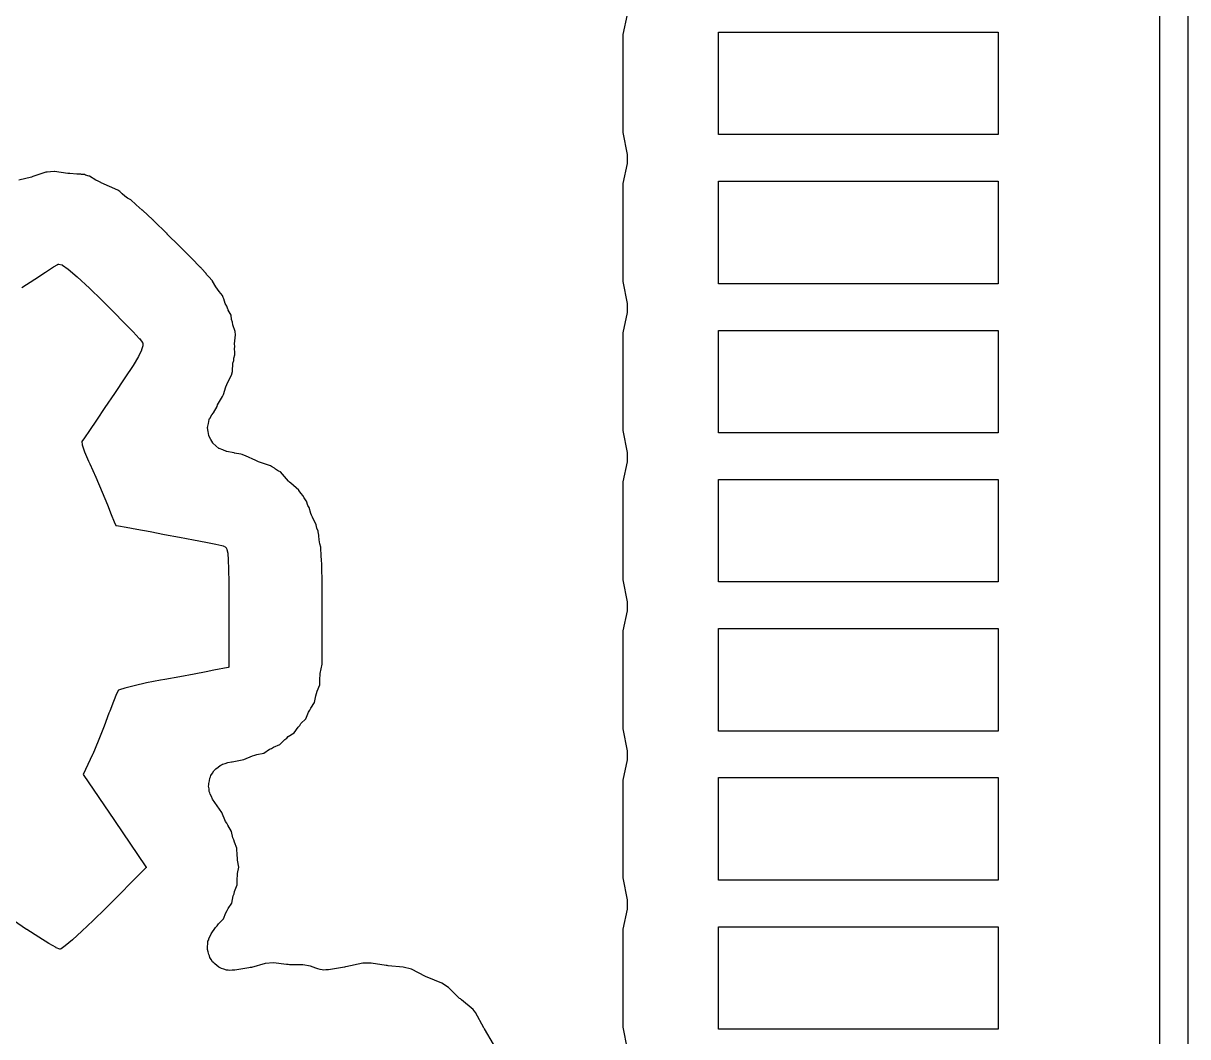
# Model space of a CAD drawing. Extents: x 125.9 to 155.7, y -114.6 to -82.3.
# Drawn here: x 149.4 to 155.65, y -95.44 to -90 of the extents above; entities that cross this region are included whole.
import ezdxf

# ---------------------------------------------------------------- set-up
doc = ezdxf.new("R2010")
doc.units = 0
doc.header["$MEASUREMENT"] = 0
doc.layers.add('BLACK', color=7, linetype='CONTINUOUS')

msp = doc.modelspace()

# ---------------------------------------------------------------- linework, layer by layer
at = {"layer": 'Black'}
for p, q in [((155.65, -82.423), (155.65, -114.554)), ((155.5, -114.479), (155.5, -82.498)), ((152.643, -89.9526), (152.621, -90.0605)), ((153.134, -90.5978), (153.134, -90.0478)), ((153.134, -90.0478), (154.634, -90.0478)), ((154.634, -90.0478), (154.634, -90.5978)), ((152.621, -90.0605), (152.621, -90.586)), ((152.621, -90.586), (152.644, -90.7039)), ((154.634, -90.5978), (153.134, -90.5978)), ((152.644, -90.7039), (152.644, -90.7063)), ((152.644, -90.7063), (152.644, -90.7085)), ((152.644, -90.7085), (152.644, -90.7282)), ((152.644, -90.7282), (152.644, -90.748)), ((149.526, -90.7983), (149.461, -90.8213)), ((149.532, -90.7986), (149.526, -90.7983)), ((149.551, -90.7966), (149.532, -90.7986)), ((149.571, -90.7953), (149.551, -90.7966)), ((149.572, -90.7948), (149.571, -90.7953)), ((149.643, -90.8058), (149.572, -90.7948)), ((149.649, -90.8057), (149.643, -90.8058)), ((149.654, -90.807), (149.649, -90.8057)), ((149.692, -90.8095), (149.654, -90.807)), ((149.693, -90.8094), (149.692, -90.8095)), ((149.694, -90.8097), (149.693, -90.8094)), ((152.643, -90.7526), (152.621, -90.8605)), ((152.644, -90.748), (152.643, -90.7502)), ((152.643, -90.7502), (152.643, -90.7526)), ((149.449, -90.825), (149.381, -90.8416)), ((149.455, -90.8224), (149.449, -90.825)), ((149.461, -90.8213), (149.455, -90.8224)), ((149.712, -90.8106), (149.694, -90.8097)), ((149.714, -90.8104), (149.712, -90.8106)), ((149.716, -90.8108), (149.714, -90.8104)), ((149.732, -90.8111), (149.716, -90.8108)), ((149.738, -90.8145), (149.732, -90.8111)), ((149.757, -90.82), (149.738, -90.8145)), ((149.76, -90.8209), (149.757, -90.82)), ((149.793, -90.8411), (149.76, -90.8209)), ((149.798, -90.843), (149.793, -90.8411)), ((149.802, -90.8463), (149.798, -90.843)), ((149.817, -90.8536), (149.802, -90.8463)), ((149.82, -90.8544), (149.817, -90.8536)), ((149.823, -90.8561), (149.82, -90.8544)), ((149.911, -90.8949), (149.823, -90.8561)), ((152.621, -90.8605), (152.621, -91.386)), ((153.134, -91.3978), (153.134, -90.8478)), ((153.134, -90.8478), (154.634, -90.8478)), ((154.634, -90.8478), (154.634, -91.3978)), ((149.922, -90.9027), (149.911, -90.8949)), ((149.935, -90.9162), (149.922, -90.9027)), ((149.95, -90.9272), (149.935, -90.9162)), ((149.964, -90.939), (149.95, -90.9272)), ((149.981, -90.9482), (149.964, -90.939)), ((150.009, -90.9727), (149.981, -90.9482)), ((150.01, -90.9735), (150.009, -90.9727)), ((150.01, -90.9736), (150.01, -90.9735)), ((150.01, -90.9737), (150.01, -90.9736)), ((150.026, -90.9881), (150.01, -90.9737)), ((150.043, -91.0029), (150.026, -90.9881)), ((150.043, -91.003), (150.043, -91.0029)), ((150.044, -91.0036), (150.043, -91.003)), ((150.043, -91.003), (150.043, -91.003)), ((150.1, -91.0555), (150.044, -91.0036)), ((150.103, -91.0575), (150.1, -91.0555)), ((150.104, -91.0586), (150.103, -91.0575)), ((150.105, -91.0598), (150.104, -91.0586)), ((150.107, -91.0627), (150.105, -91.0598)), ((150.173, -91.127), (150.107, -91.0627)), ((150.176, -91.1286), (150.173, -91.127)), ((150.177, -91.1309), (150.176, -91.1286)), ((150.241, -91.1943), (150.177, -91.1309)), ((150.243, -91.1957), (150.241, -91.1943)), ((150.245, -91.1978), (150.243, -91.1957)), ((150.302, -91.2556), (150.245, -91.1978)), ((149.523, -91.3348), (149.566, -91.3076)), ((149.566, -91.3075), (149.589, -91.2936)), ((149.566, -91.3076), (149.566, -91.3075)), ((149.566, -91.3076), (149.566, -91.3076)), ((149.589, -91.2936), (149.59, -91.2935)), ((149.59, -91.2934), (149.592, -91.2924)), ((149.59, -91.2935), (149.59, -91.2934)), ((149.592, -91.2924), (149.593, -91.2921)), ((149.592, -91.2924), (149.592, -91.2924)), ((149.592, -91.2924), (149.592, -91.2924)), ((149.593, -91.2921), (149.594, -91.2919)), ((149.594, -91.2919), (149.594, -91.2919)), ((149.594, -91.2919), (149.595, -91.292)), ((149.595, -91.292), (149.595, -91.2921)), ((149.595, -91.2921), (149.595, -91.2921)), ((149.595, -91.2921), (149.595, -91.2921)), ((149.595, -91.2921), (149.612, -91.2967)), ((149.612, -91.2967), (149.613, -91.297)), ((149.613, -91.297), (149.614, -91.2974)), ((149.614, -91.2974), (149.646, -91.3196)), ((150.304, -91.2574), (150.302, -91.2556)), ((150.306, -91.2599), (150.304, -91.2574)), ((150.353, -91.3087), (150.306, -91.2599)), ((150.356, -91.311), (150.353, -91.3087)), ((149.466, -91.3727), (149.523, -91.3349)), ((149.523, -91.3349), (149.523, -91.3348)), ((149.523, -91.3348), (149.523, -91.3348)), ((149.646, -91.3196), (149.646, -91.3197)), ((149.646, -91.3197), (149.646, -91.3199)), ((149.646, -91.3199), (149.694, -91.3606)), ((149.694, -91.3606), (149.694, -91.3607)), ((149.694, -91.3607), (149.694, -91.3608)), ((149.694, -91.3608), (149.759, -91.4212)), ((150.357, -91.3118), (150.356, -91.311)), ((150.358, -91.3126), (150.357, -91.3118)), ((150.36, -91.3159), (150.358, -91.3126)), ((150.385, -91.3428), (150.36, -91.3159)), ((150.387, -91.3473), (150.385, -91.3428)), ((150.401, -91.3632), (150.387, -91.3473)), ((150.415, -91.3793), (150.401, -91.3632)), ((149.397, -91.4186), (149.466, -91.3727)), ((149.466, -91.3727), (149.466, -91.3727)), ((149.466, -91.3727), (149.466, -91.3727)), ((149.759, -91.4212), (149.759, -91.4213)), ((149.759, -91.4213), (149.759, -91.4213)), ((149.759, -91.4213), (149.825, -91.4856)), ((150.42, -91.3827), (150.415, -91.3793)), ((150.42, -91.3832), (150.42, -91.3827)), ((150.437, -91.4149), (150.42, -91.3832)), ((150.447, -91.4268), (150.437, -91.4149)), ((150.455, -91.4397), (150.447, -91.4268)), ((152.621, -91.386), (152.644, -91.5039)), ((154.634, -91.3978), (153.134, -91.3978)), ((149.825, -91.4856), (149.825, -91.4857)), ((149.825, -91.4857), (149.825, -91.4857)), ((149.825, -91.4857), (149.889, -91.5491)), ((150.473, -91.4601), (150.455, -91.4397)), ((150.477, -91.4713), (150.473, -91.4601)), ((150.477, -91.4716), (150.477, -91.4713)), ((150.477, -91.4719), (150.477, -91.4716)), ((150.481, -91.4787), (150.477, -91.4719)), ((150.488, -91.5033), (150.481, -91.4787)), ((149.889, -91.5491), (149.889, -91.5491)), ((149.889, -91.5491), (149.889, -91.5491)), ((149.889, -91.5491), (149.946, -91.6069)), ((150.496, -91.518), (150.488, -91.5033)), ((150.502, -91.5334), (150.496, -91.518)), ((150.503, -91.5353), (150.502, -91.5334)), ((150.504, -91.5387), (150.503, -91.5353)), ((150.519, -91.5669), (150.504, -91.5387)), ((152.643, -91.5526), (152.621, -91.6605)), ((152.644, -91.548), (152.643, -91.5502)), ((152.643, -91.5502), (152.643, -91.5526)), ((152.644, -91.5039), (152.644, -91.5063)), ((152.644, -91.5063), (152.644, -91.5085)), ((152.644, -91.5085), (152.644, -91.5282)), ((152.644, -91.5282), (152.644, -91.548)), ((149.946, -91.6069), (149.946, -91.607)), ((149.946, -91.607), (149.946, -91.607)), ((149.946, -91.607), (149.993, -91.6557)), ((150.522, -91.5891), (150.519, -91.5669)), ((150.526, -91.6037), (150.522, -91.5891)), ((150.528, -91.6187), (150.526, -91.6037)), ((150.541, -91.6535), (150.528, -91.6187)), ((149.993, -91.6557), (149.993, -91.6557)), ((149.993, -91.6557), (149.993, -91.6558)), ((149.993, -91.6558), (150.026, -91.6918)), ((150.538, -91.7209), (150.543, -91.6721)), ((150.543, -91.6721), (150.541, -91.6535)), ((152.621, -91.6605), (152.621, -92.186)), ((153.134, -92.1978), (153.134, -91.6478)), ((153.134, -91.6478), (154.634, -91.6478)), ((154.634, -91.6478), (154.634, -92.1978)), ((150.026, -91.6918), (150.026, -91.6919)), ((150.026, -91.6919), (150.027, -91.692)), ((150.027, -91.692), (150.043, -91.7118)), ((150.046, -91.731), (150.039, -91.7532)), ((150.043, -91.7118), (150.043, -91.7121)), ((150.043, -91.7121), (150.043, -91.7124)), ((150.043, -91.7124), (150.044, -91.7134)), ((150.044, -91.7134), (150.044, -91.7136)), ((150.044, -91.7136), (150.044, -91.7137)), ((150.044, -91.7137), (150.044, -91.7144)), ((150.044, -91.7144), (150.045, -91.7151)), ((150.045, -91.7151), (150.045, -91.7152)), ((150.045, -91.7152), (150.045, -91.7153)), ((150.045, -91.7153), (150.046, -91.7289)), ((150.046, -91.7289), (150.046, -91.7291)), ((150.046, -91.7291), (150.046, -91.7293)), ((150.046, -91.7293), (150.046, -91.73)), ((150.046, -91.73), (150.046, -91.7306)), ((150.046, -91.7306), (150.046, -91.7308)), ((150.046, -91.7308), (150.046, -91.731)), ((150.539, -91.7339), (150.538, -91.7209)), ((150.538, -91.7469), (150.539, -91.7339)), ((150.022, -91.7881), (149.993, -91.8364)), ((150.039, -91.754), (150.022, -91.7877)), ((150.022, -91.7877), (150.022, -91.7879)), ((150.022, -91.7879), (150.022, -91.7881)), ((150.039, -91.7532), (150.039, -91.7536)), ((150.039, -91.7536), (150.039, -91.754)), ((150.533, -91.8104), (150.534, -91.7971)), ((150.534, -91.7971), (150.539, -91.7792)), ((150.54, -91.7647), (150.538, -91.7469)), ((150.539, -91.7792), (150.54, -91.7647)), ((149.993, -91.8365), (149.95, -91.9024)), ((149.993, -91.8364), (149.993, -91.8364)), ((149.993, -91.8364), (149.993, -91.8365)), ((150.521, -91.8889), (150.526, -91.8691)), ((150.526, -91.8691), (150.529, -91.8234)), ((150.529, -91.8234), (150.533, -91.8104)), ((149.95, -91.9025), (149.893, -91.9873)), ((149.95, -91.9024), (149.95, -91.9024)), ((149.95, -91.9024), (149.95, -91.9025)), ((150.497, -91.9386), (150.501, -91.9252)), ((150.501, -91.9252), (150.521, -91.8889)), ((149.893, -91.9873), (149.842, -92.062)), ((149.893, -91.9873), (149.893, -91.9873)), ((149.893, -91.9873), (149.893, -91.9873)), ((150.473, -92.0031), (150.479, -91.9916)), ((150.479, -91.9916), (150.491, -91.9513)), ((150.491, -91.9513), (150.497, -91.9386)), ((150.424, -92.0899), (150.444, -92.057)), ((150.444, -92.057), (150.447, -92.0469)), ((150.447, -92.0469), (150.457, -92.0293)), ((150.457, -92.0293), (150.467, -92.0115)), ((150.467, -92.0115), (150.473, -92.0031)), ((149.842, -92.062), (149.797, -92.1289)), ((150.402, -92.1258), (150.404, -92.1211)), ((150.404, -92.1211), (150.405, -92.1206)), ((150.405, -92.1199), (150.416, -92.1018)), ((150.405, -92.1206), (150.405, -92.1199)), ((150.416, -92.1018), (150.424, -92.0899)), ((149.797, -92.1289), (149.759, -92.1843)), ((149.797, -92.1289), (149.797, -92.1289)), ((150.393, -92.169), (150.398, -92.148)), ((150.394, -92.1696), (150.393, -92.169)), ((150.393, -92.1702), (150.394, -92.1696)), ((150.397, -92.1914), (150.393, -92.1702)), ((150.398, -92.148), (150.402, -92.1269)), ((150.402, -92.1264), (150.402, -92.1258)), ((150.402, -92.1269), (150.402, -92.1264)), ((149.733, -92.2242), (149.719, -92.2446)), ((149.719, -92.2446), (149.721, -92.262)), ((149.759, -92.1843), (149.733, -92.2242)), ((150.4, -92.2126), (150.397, -92.1914)), ((150.4, -92.2132), (150.4, -92.2126)), ((150.4, -92.2138), (150.4, -92.2132)), ((150.41, -92.2326), (150.4, -92.2138)), ((150.421, -92.2515), (150.41, -92.2326)), ((152.621, -92.186), (152.644, -92.3039)), ((154.634, -92.1978), (153.134, -92.1978)), ((149.721, -92.262), (149.733, -92.2995)), ((149.733, -92.2995), (149.754, -92.3489)), ((150.421, -92.2519), (150.421, -92.2515)), ((150.421, -92.2525), (150.421, -92.2519)), ((150.438, -92.2666), (150.421, -92.2525)), ((150.454, -92.2809), (150.438, -92.2666)), ((150.454, -92.2811), (150.454, -92.2809)), ((150.455, -92.2815), (150.454, -92.2811)), ((150.475, -92.2893), (150.455, -92.2815)), ((150.494, -92.2972), (150.475, -92.2893)), ((150.495, -92.2973), (150.494, -92.2972)), ((150.496, -92.2975), (150.495, -92.2973)), ((150.534, -92.3051), (150.496, -92.2975)), ((150.536, -92.3051), (150.534, -92.3051)), ((150.538, -92.3059), (150.536, -92.3051)), ((150.571, -92.3128), (150.538, -92.3059)), ((152.644, -92.3039), (152.644, -92.3063)), ((152.644, -92.3063), (152.644, -92.3085)), ((149.754, -92.3489), (149.761, -92.3646)), ((149.761, -92.3646), (149.761, -92.3646)), ((149.761, -92.3646), (149.761, -92.3646)), ((149.761, -92.3646), (149.793, -92.4352)), ((150.572, -92.3128), (150.571, -92.3128)), ((150.579, -92.3142), (150.572, -92.3128)), ((150.582, -92.3149), (150.579, -92.3142)), ((150.587, -92.3176), (150.582, -92.3149)), ((150.589, -92.318), (150.587, -92.3176)), ((150.59, -92.3188), (150.589, -92.318)), ((150.597, -92.3205), (150.59, -92.3188)), ((150.651, -92.3467), (150.597, -92.3205)), ((150.659, -92.3489), (150.651, -92.3467)), ((150.666, -92.3529), (150.659, -92.3489)), ((150.731, -92.3743), (150.666, -92.3529)), ((152.643, -92.3526), (152.621, -92.4605)), ((152.644, -92.348), (152.643, -92.3502)), ((152.643, -92.3502), (152.643, -92.3526)), ((152.644, -92.3085), (152.644, -92.3282)), ((152.644, -92.3282), (152.644, -92.348)), ((150.735, -92.3779), (150.731, -92.3743)), ((150.752, -92.3881), (150.735, -92.3779)), ((150.758, -92.3923), (150.752, -92.3881)), ((150.773, -92.4029), (150.758, -92.3923)), ((150.774, -92.4031), (150.773, -92.4029)), ((150.775, -92.4036), (150.774, -92.4031)), ((150.784, -92.4077), (150.775, -92.4036)), ((150.827, -92.4566), (150.784, -92.4077)), ((149.793, -92.4352), (149.793, -92.4353)), ((149.793, -92.4353), (149.793, -92.4353)), ((149.793, -92.4353), (149.828, -92.5154)), ((150.833, -92.4617), (150.827, -92.4566)), ((150.839, -92.4681), (150.833, -92.4617)), ((150.882, -92.506), (150.839, -92.4681)), ((152.621, -92.4605), (152.621, -92.986)), ((153.134, -92.9978), (153.134, -92.4478)), ((153.134, -92.4478), (154.634, -92.4478)), ((154.634, -92.4478), (154.634, -92.9978)), ((149.828, -92.5154), (149.828, -92.5154)), ((149.828, -92.5154), (149.828, -92.5155)), ((149.828, -92.5155), (149.856, -92.5848)), ((150.882, -92.5062), (150.882, -92.506)), ((150.895, -92.5237), (150.882, -92.5062)), ((150.903, -92.5339), (150.895, -92.5237)), ((150.911, -92.546), (150.903, -92.5339)), ((150.921, -92.5627), (150.911, -92.546)), ((149.856, -92.5848), (149.856, -92.5848)), ((149.856, -92.5848), (149.856, -92.5848)), ((149.856, -92.5848), (149.876, -92.6362)), ((150.923, -92.5647), (150.921, -92.5627)), ((150.931, -92.5868), (150.923, -92.5647)), ((150.937, -92.5983), (150.931, -92.5868)), ((150.946, -92.63), (150.937, -92.5983)), ((149.876, -92.6362), (149.892, -92.6751)), ((149.892, -92.6751), (149.901, -92.6945)), ((150.951, -92.64), (150.946, -92.63)), ((150.955, -92.6508), (150.951, -92.64)), ((150.975, -92.6915), (150.955, -92.6508)), ((149.901, -92.6945), (149.916, -92.6968)), ((149.916, -92.6968), (149.916, -92.6968)), ((149.916, -92.6968), (149.916, -92.6968)), ((149.916, -92.6968), (149.956, -92.7039)), ((149.956, -92.7039), (149.956, -92.7039)), ((149.956, -92.7039), (149.956, -92.7039)), ((149.956, -92.7039), (150.014, -92.7146)), ((150.014, -92.7146), (150.014, -92.7146)), ((150.014, -92.7146), (150.014, -92.7146)), ((150.014, -92.7146), (150.085, -92.7278)), ((150.085, -92.7278), (150.085, -92.7278)), ((150.085, -92.7278), (150.085, -92.7278)), ((150.085, -92.7278), (150.162, -92.7424)), ((150.162, -92.7424), (150.162, -92.7424)), ((150.162, -92.7424), (150.162, -92.7424)), ((150.162, -92.7424), (150.242, -92.7575)), ((150.979, -92.7096), (150.975, -92.6915)), ((150.986, -92.7252), (150.979, -92.7096)), ((150.986, -92.729), (150.986, -92.7252)), ((150.99, -92.7464), (150.986, -92.729)), ((150.242, -92.7575), (150.242, -92.7575)), ((150.242, -92.7575), (150.242, -92.7575)), ((150.242, -92.7575), (150.317, -92.7721)), ((150.317, -92.7721), (150.317, -92.7721)), ((150.317, -92.7721), (150.317, -92.7721)), ((150.317, -92.7721), (150.384, -92.7851)), ((150.384, -92.7851), (150.384, -92.7851)), ((150.384, -92.7851), (150.384, -92.7851)), ((150.384, -92.7851), (150.437, -92.7955)), ((150.437, -92.7955), (150.437, -92.7955)), ((150.437, -92.7955), (150.437, -92.7955)), ((150.437, -92.7955), (150.47, -92.8024)), ((150.47, -92.8024), (150.47, -92.8024)), ((150.47, -92.8024), (150.47, -92.8024)), ((150.47, -92.8024), (150.478, -92.8043)), ((150.478, -92.8043), (150.479, -92.8046)), ((150.479, -92.8046), (150.479, -92.8049)), ((150.479, -92.8049), (150.488, -92.8096)), ((150.99, -92.7498), (150.99, -92.7464)), ((150.992, -92.7714), (150.99, -92.7498)), ((150.995, -92.7933), (150.992, -92.7714)), ((151, -92.8118), (150.995, -92.7933)), ((150.488, -92.8096), (150.488, -92.8099)), ((150.488, -92.8099), (150.488, -92.8101)), ((150.488, -92.8101), (150.489, -92.8104)), ((150.489, -92.8104), (150.489, -92.8107)), ((150.489, -92.8107), (150.489, -92.8111)), ((150.489, -92.8111), (150.49, -92.8114)), ((150.49, -92.8114), (150.496, -92.8222)), ((150.496, -92.8222), (150.496, -92.8229)), ((150.496, -92.8229), (150.496, -92.8236)), ((150.496, -92.8236), (150.501, -92.844)), ((150.501, -92.844), (150.501, -92.8443)), ((150.501, -92.8443), (150.501, -92.8446)), ((150.501, -92.8446), (150.504, -92.8783)), ((151.001, -92.8205), (151, -92.8118)), ((151, -92.8253), (151.001, -92.8205)), ((151.002, -92.8466), (151, -92.8253)), ((151.003, -92.868), (151.002, -92.8466)), ((151.004, -92.8726), (151.003, -92.868)), ((150.504, -92.8783), (150.504, -92.8784)), ((150.504, -92.8784), (150.504, -92.8785)), ((150.504, -92.8785), (150.506, -92.9291)), ((150.506, -92.9291), (150.506, -92.9291)), ((150.506, -92.9291), (150.506, -92.9292)), ((150.506, -92.9292), (150.507, -93.0002)), ((151.006, -92.9106), (151.004, -92.8726)), ((151.006, -92.9133), (151.006, -92.9106)), ((151.006, -92.9165), (151.006, -92.9133)), ((151.006, -92.9199), (151.006, -92.9165)), ((151.006, -92.9225), (151.006, -92.9199)), ((151.007, -92.9935), (151.006, -92.9225)), ((151.007, -92.9961), (151.007, -92.9935)), ((152.621, -92.986), (152.644, -93.1039)), ((150.507, -93.0002), (150.507, -93.0003)), ((150.507, -93.0003), (150.507, -93.0003)), ((150.507, -93.0003), (150.507, -93.0955)), ((151.007, -92.9986), (151.007, -92.9961)), ((151.007, -93.0938), (151.007, -92.9986)), ((154.634, -92.9978), (153.134, -92.9978)), ((150.507, -93.0955), (150.507, -93.0955)), ((150.507, -93.0955), (150.507, -93.0955)), ((150.507, -93.0955), (150.507, -93.1345)), ((151.007, -93.0945), (151.007, -93.0938)), ((151.007, -93.0953), (151.007, -93.0945)), ((151.007, -93.1343), (151.007, -93.0953)), ((152.644, -93.1039), (152.644, -93.1063)), ((152.644, -93.1063), (152.644, -93.1085)), ((152.644, -93.1085), (152.644, -93.1282)), ((150.507, -93.1345), (150.507, -93.1345)), ((150.507, -93.1345), (150.507, -93.4518)), ((151.007, -93.1344), (151.007, -93.1343)), ((151.007, -93.1345), (151.007, -93.1344)), ((151.007, -93.4393), (151.007, -93.1345)), ((152.643, -93.1526), (152.621, -93.2605)), ((152.644, -93.148), (152.643, -93.1502)), ((152.643, -93.1502), (152.643, -93.1526)), ((152.644, -93.1282), (152.644, -93.148)), ((152.621, -93.2605), (152.621, -93.786)), ((153.134, -93.7978), (153.134, -93.2478)), ((153.134, -93.2478), (154.634, -93.2478)), ((154.634, -93.2478), (154.634, -93.7978)), ((150.321, -93.4918), (150.245, -93.506)), ((150.385, -93.4799), (150.321, -93.4918)), ((150.321, -93.4918), (150.321, -93.4918)), ((150.321, -93.4918), (150.321, -93.4918)), ((150.427, -93.4717), (150.385, -93.4799)), ((150.385, -93.4799), (150.385, -93.4799)), ((150.385, -93.4799), (150.385, -93.4799)), ((150.503, -93.4567), (150.427, -93.4717)), ((150.427, -93.4717), (150.427, -93.4717)), ((150.427, -93.4717), (150.427, -93.4717)), ((150.504, -93.4564), (150.503, -93.4567)), ((150.505, -93.4561), (150.504, -93.4564)), ((150.506, -93.455), (150.505, -93.4555)), ((150.505, -93.4555), (150.505, -93.4561)), ((150.505, -93.4561), (150.505, -93.4561)), ((150.505, -93.4561), (150.505, -93.4561)), ((150.507, -93.4542), (150.506, -93.4549)), ((150.506, -93.4549), (150.506, -93.455)), ((150.506, -93.455), (150.506, -93.455)), ((150.507, -93.4518), (150.507, -93.4526)), ((150.507, -93.4526), (150.507, -93.4534)), ((150.507, -93.4534), (150.507, -93.4535)), ((150.507, -93.4535), (150.507, -93.4535)), ((150.507, -93.4535), (150.507, -93.4542)), ((150.997, -93.4885), (151.007, -93.4393)), ((150.997, -93.5009), (150.997, -93.4885)), ((149.999, -93.5544), (149.949, -93.5672)), ((150.065, -93.5399), (149.999, -93.5544)), ((150.14, -93.5253), (150.065, -93.5399)), ((150.163, -93.5211), (150.14, -93.5253)), ((150.245, -93.506), (150.163, -93.5211)), ((150.163, -93.5211), (150.163, -93.5211)), ((150.163, -93.5211), (150.163, -93.5211)), ((150.245, -93.506), (150.245, -93.506)), ((150.245, -93.506), (150.245, -93.506)), ((150.981, -93.5843), (150.995, -93.5506)), ((150.995, -93.5131), (150.997, -93.5009)), ((150.995, -93.5506), (150.995, -93.5131)), ((149.905, -93.5985), (149.888, -93.6388)), ((149.916, -93.5789), (149.905, -93.5985)), ((149.92, -93.5769), (149.916, -93.5789)), ((149.949, -93.5672), (149.92, -93.5769)), ((150.967, -93.6441), (150.974, -93.6083)), ((150.974, -93.6083), (150.978, -93.5966)), ((150.978, -93.5966), (150.981, -93.5843)), ((149.888, -93.6388), (149.868, -93.691)), ((150.941, -93.6866), (150.946, -93.6752)), ((150.946, -93.6752), (150.967, -93.6441)), ((149.864, -93.7023), (149.839, -93.7722)), ((149.868, -93.691), (149.864, -93.7022)), ((149.864, -93.7022), (149.864, -93.7023)), ((149.864, -93.7023), (149.864, -93.7023)), ((150.894, -93.7574), (150.92, -93.7316)), ((150.92, -93.7316), (150.934, -93.697)), ((150.934, -93.697), (150.941, -93.6866)), ((149.839, -93.7724), (149.807, -93.8513)), ((149.839, -93.7722), (149.839, -93.7723)), ((149.839, -93.7723), (149.839, -93.7724)), ((150.826, -93.8279), (150.858, -93.8071)), ((150.858, -93.8071), (150.878, -93.7768)), ((150.878, -93.7768), (150.887, -93.7677)), ((150.887, -93.7677), (150.894, -93.7574)), ((152.621, -93.786), (152.644, -93.9039)), ((154.634, -93.7978), (153.134, -93.7978)), ((149.807, -93.8514), (149.777, -93.9223)), ((149.807, -93.8513), (149.807, -93.8513)), ((149.807, -93.8513), (149.807, -93.8514)), ((150.781, -93.87), (150.807, -93.8436)), ((150.807, -93.8436), (150.818, -93.8365)), ((150.818, -93.8365), (150.826, -93.8279)), ((149.776, -93.9227), (149.726, -94.0313)), ((149.777, -93.9224), (149.776, -93.9227)), ((149.776, -93.9227), (149.776, -93.9227)), ((149.777, -93.9223), (149.777, -93.9223)), ((149.777, -93.9223), (149.777, -93.9224)), ((150.588, -93.9497), (150.634, -93.9305)), ((150.634, -93.9305), (150.646, -93.9279)), ((150.646, -93.9279), (150.658, -93.9234)), ((150.658, -93.9234), (150.695, -93.9161)), ((150.695, -93.9161), (150.725, -93.8958)), ((150.725, -93.8958), (150.736, -93.8907)), ((150.736, -93.8907), (150.747, -93.884)), ((150.747, -93.884), (150.781, -93.87)), ((152.644, -93.9039), (152.644, -93.9063)), ((152.644, -93.9063), (152.644, -93.9085)), ((152.644, -93.9085), (152.644, -93.9282)), ((152.644, -93.9282), (152.644, -93.948)), ((150.437, -94.0003), (150.449, -93.992)), ((150.449, -93.992), (150.46, -93.9824)), ((150.46, -93.9824), (150.467, -93.9797)), ((150.467, -93.9797), (150.473, -93.9755)), ((150.473, -93.9755), (150.487, -93.9719)), ((150.487, -93.9719), (150.501, -93.9666)), ((150.501, -93.9666), (150.521, -93.9627)), ((150.521, -93.9627), (150.523, -93.9627)), ((150.523, -93.9627), (150.524, -93.9623)), ((150.524, -93.9623), (150.588, -93.9497)), ((152.643, -93.9526), (152.621, -94.0605)), ((152.644, -93.948), (152.643, -93.9502)), ((152.643, -93.9502), (152.643, -93.9526)), ((149.726, -94.0313), (149.894, -94.2774)), ((150.403, -94.0643), (150.405, -94.0498)), ((150.405, -94.0498), (150.409, -94.0433)), ((150.409, -94.0433), (150.411, -94.0361)), ((150.411, -94.0361), (150.419, -94.0241)), ((150.419, -94.0241), (150.427, -94.0112)), ((150.427, -94.0112), (150.432, -94.0064)), ((150.432, -94.0064), (150.437, -94.0003)), ((153.134, -94.5978), (153.134, -94.0478)), ((153.134, -94.0478), (154.634, -94.0478)), ((154.634, -94.0478), (154.634, -94.5978)), ((150.398, -94.0933), (150.399, -94.086)), ((150.401, -94.1078), (150.398, -94.0933)), ((150.399, -94.0785), (150.403, -94.0643)), ((150.399, -94.086), (150.399, -94.0785)), ((150.402, -94.1225), (150.401, -94.1078)), ((152.621, -94.0605), (152.621, -94.586)), ((150.405, -94.1293), (150.402, -94.1225)), ((150.407, -94.1366), (150.405, -94.1293)), ((150.414, -94.1493), (150.407, -94.1366)), ((150.42, -94.1628), (150.414, -94.1493)), ((150.469, -94.2345), (150.42, -94.1628)), ((150.489, -94.2824), (150.469, -94.2345)), ((149.894, -94.2774), (150.062, -94.526)), ((150.496, -94.2925), (150.489, -94.2824)), ((150.501, -94.3035), (150.496, -94.2925)), ((150.522, -94.3361), (150.501, -94.3035)), ((150.529, -94.3701), (150.522, -94.3361)), ((150.534, -94.3822), (150.529, -94.3701)), ((150.537, -94.3948), (150.534, -94.3822)), ((150.55, -94.4268), (150.537, -94.3948)), ((150.551, -94.466), (150.55, -94.4268)), ((150.553, -94.4779), (150.551, -94.466)), ((150.553, -94.4899), (150.553, -94.4779)), ((150.561, -94.5284), (150.553, -94.4899)), ((150.062, -94.5323), (149.845, -94.7496)), ((150.062, -94.526), (150.063, -94.5267)), ((150.063, -94.5309), (150.062, -94.5316)), ((150.062, -94.5316), (150.062, -94.5323)), ((150.063, -94.5267), (150.063, -94.5275)), ((150.063, -94.5275), (150.063, -94.5275)), ((150.063, -94.5275), (150.063, -94.5275)), ((150.063, -94.5275), (150.063, -94.5284)), ((150.063, -94.5284), (150.063, -94.5292)), ((150.063, -94.5292), (150.063, -94.5292)), ((150.063, -94.5292), (150.063, -94.5293)), ((150.063, -94.5293), (150.063, -94.5301)), ((150.063, -94.5301), (150.063, -94.5309)), ((150.063, -94.5309), (150.063, -94.5309)), ((150.063, -94.5309), (150.063, -94.5309)), ((150.554, -94.5624), (150.561, -94.5284)), ((150.552, -94.5881), (150.554, -94.5754)), ((150.552, -94.6229), (150.552, -94.5881)), ((150.554, -94.5754), (150.554, -94.5624)), ((152.621, -94.586), (152.644, -94.7039)), ((154.634, -94.5978), (153.134, -94.5978)), ((150.53, -94.6822), (150.535, -94.671)), ((150.535, -94.671), (150.537, -94.6592)), ((150.537, -94.6592), (150.552, -94.6229)), ((150.503, -94.7496), (150.523, -94.7207)), ((150.523, -94.7207), (150.53, -94.6822)), ((152.644, -94.7039), (152.644, -94.7063)), ((152.644, -94.7063), (152.644, -94.7085)), ((152.644, -94.7085), (152.644, -94.7282)), ((152.644, -94.7282), (152.644, -94.748)), ((149.845, -94.7496), (149.779, -94.8143)), ((149.845, -94.7496), (149.845, -94.7496)), ((149.845, -94.7496), (149.845, -94.7496)), ((150.451, -94.8326), (150.478, -94.8046)), ((150.478, -94.8046), (150.491, -94.7724)), ((150.491, -94.7724), (150.498, -94.7614)), ((150.498, -94.7614), (150.503, -94.7496)), ((152.643, -94.7526), (152.621, -94.8605)), ((152.644, -94.748), (152.643, -94.7502)), ((152.643, -94.7502), (152.643, -94.7526)), ((149.422, -94.8623), (149.352, -94.8151)), ((149.423, -94.8623), (149.422, -94.8623)), ((149.488, -94.9045), (149.423, -94.8623)), ((149.423, -94.8623), (149.423, -94.8623)), ((149.779, -94.8143), (149.719, -94.8714)), ((149.779, -94.8143), (149.779, -94.8143)), ((149.779, -94.8143), (149.779, -94.8143)), ((150.413, -94.8851), (150.436, -94.8512)), ((150.436, -94.8512), (150.444, -94.8425)), ((150.444, -94.8425), (150.451, -94.8326)), ((152.621, -94.8605), (152.621, -95.386)), ((153.134, -95.3978), (153.134, -94.8478)), ((153.134, -94.8478), (154.634, -94.8478)), ((154.634, -94.8478), (154.634, -95.3978)), ((149.542, -94.9378), (149.488, -94.9045)), ((149.488, -94.9045), (149.488, -94.9045)), ((149.488, -94.9045), (149.488, -94.9045)), ((149.669, -94.9178), (149.63, -94.9504)), ((149.719, -94.8714), (149.669, -94.9177)), ((149.669, -94.9177), (149.669, -94.9178)), ((149.669, -94.9178), (149.669, -94.9178)), ((149.719, -94.8714), (149.719, -94.8714)), ((149.719, -94.8714), (149.719, -94.8714)), ((150.394, -94.9397), (150.395, -94.9255)), ((150.395, -94.9255), (150.399, -94.9182)), ((150.399, -94.9182), (150.4, -94.9104)), ((150.4, -94.9104), (150.407, -94.8982)), ((150.407, -94.8982), (150.413, -94.8851)), ((149.542, -94.9379), (149.542, -94.9378)), ((149.58, -94.9598), (149.542, -94.9379)), ((149.542, -94.9379), (149.542, -94.9379)), ((149.58, -94.9599), (149.58, -94.9598)), ((149.581, -94.9601), (149.58, -94.9599)), ((149.6, -94.968), (149.581, -94.9601)), ((149.601, -94.9683), (149.6, -94.968)), ((149.6, -94.968), (149.6, -94.968)), ((149.603, -94.9681), (149.601, -94.9683)), ((149.601, -94.9683), (149.601, -94.9683)), ((149.601, -94.9683), (149.601, -94.9683)), ((149.606, -94.9671), (149.603, -94.9681)), ((149.607, -94.9668), (149.606, -94.9671)), ((149.608, -94.9664), (149.607, -94.9668)), ((149.63, -94.9507), (149.608, -94.9664)), ((149.63, -94.9504), (149.63, -94.9505)), ((149.63, -94.9505), (149.63, -94.9507)), ((150.392, -94.9537), (150.394, -94.9397)), ((150.393, -94.9616), (150.392, -94.9537)), ((150.393, -94.9695), (150.393, -94.9616)), ((150.396, -94.9832), (150.393, -94.9695)), ((150.399, -94.9972), (150.396, -94.9832)), ((150.403, -95.0042), (150.399, -94.9972)), ((150.405, -95.0119), (150.403, -95.0042)), ((150.413, -95.0233), (150.405, -95.0119)), ((150.42, -95.0358), (150.413, -95.0233)), ((150.426, -95.041), (150.42, -95.0358)), ((150.431, -95.0474), (150.426, -95.041)), ((150.443, -95.0553), (150.431, -95.0474)), ((150.454, -95.0646), (150.443, -95.0553)), ((150.702, -95.0455), (150.628, -95.0659)), ((150.747, -95.0423), (150.702, -95.0455)), ((150.817, -95.051), (150.747, -95.0423)), ((150.825, -95.0506), (150.817, -95.051)), ((150.833, -95.052), (150.825, -95.0506)), ((150.904, -95.0516), (150.833, -95.052)), ((150.945, -95.0595), (150.904, -95.0516)), ((151.226, -95.0434), (151.135, -95.0633)), ((151.271, -95.0424), (151.226, -95.0434)), ((151.35, -95.0563), (151.271, -95.0424)), ((151.356, -95.0563), (151.35, -95.0563)), ((151.362, -95.0579), (151.356, -95.0563)), ((150.461, -95.0675), (150.454, -95.0646)), ((150.468, -95.0719), (150.461, -95.0675)), ((150.481, -95.0753), (150.468, -95.0719)), ((150.495, -95.0803), (150.481, -95.0753)), ((150.503, -95.0805), (150.495, -95.0803)), ((150.511, -95.0824), (150.503, -95.0805)), ((150.525, -95.0808), (150.511, -95.0824)), ((150.539, -95.081), (150.525, -95.0808)), ((150.615, -95.0688), (150.539, -95.081)), ((150.621, -95.0666), (150.615, -95.0688)), ((150.628, -95.0659), (150.621, -95.0666)), ((150.973, -95.0709), (150.945, -95.0595)), ((150.985, -95.0735), (150.973, -95.0709)), ((150.997, -95.078), (150.985, -95.0735)), ((151.007, -95.0781), (150.997, -95.078)), ((151.016, -95.0802), (151.007, -95.0781)), ((151.028, -95.0785), (151.016, -95.0802)), ((151.041, -95.0787), (151.028, -95.0785)), ((151.128, -95.0647), (151.041, -95.0787)), ((151.132, -95.0635), (151.128, -95.0647)), ((151.135, -95.0633), (151.132, -95.0635)), ((151.442, -95.0639), (151.362, -95.0579)), ((151.486, -95.0761), (151.442, -95.0639)), ((151.561, -95.1141), (151.486, -95.0761)), ((151.566, -95.1157), (151.561, -95.1141)), ((151.571, -95.1186), (151.566, -95.1157)), ((151.649, -95.1501), (151.571, -95.1186)), ((151.686, -95.1739), (151.649, -95.1501)), ((151.745, -95.2319), (151.686, -95.1739)), ((151.75, -95.2352), (151.745, -95.2319)), ((151.754, -95.2395), (151.75, -95.2352)), ((151.818, -95.2919), (151.754, -95.2395)), ((151.829, -95.3062), (151.818, -95.2919)), ((151.83, -95.3069), (151.829, -95.3062)), ((151.83, -95.3075), (151.83, -95.3069)), ((151.83, -95.3081), (151.83, -95.3075)), ((151.875, -95.3905), (151.83, -95.3081)), ((151.877, -95.393), (151.875, -95.3905)), ((151.878, -95.3959), (151.877, -95.393)), ((151.927, -95.4779), (151.878, -95.3959)), ((152.621, -95.386), (152.644, -95.5039)), ((154.634, -95.3978), (153.134, -95.3978))]:
    msp.add_line(p, q, dxfattribs=at)

doc.saveas('drawing.dxf')
